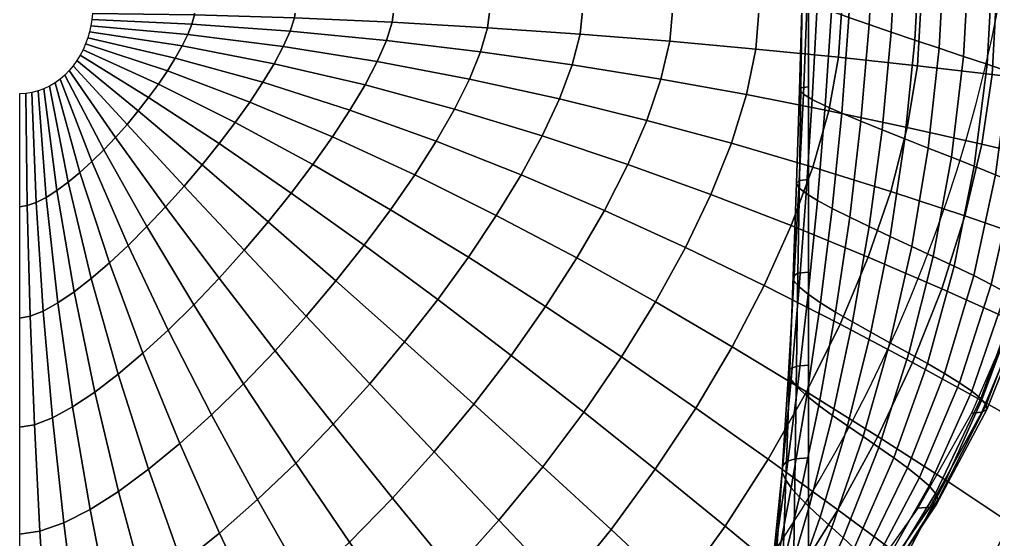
# Model space of a CAD drawing. Extents: x -0.04 to 0.34, y -0.083 to 0.58.
# Drawn here: x 0.1502 to 0.2768, y 0.0729 to 0.1404 of the extents above; entities that cross this region are included whole.
import ezdxf

# ---------------------------------------------------------------- set-up
doc = ezdxf.new("R2010")
doc.units = 0
doc.header["$MEASUREMENT"] = 0
doc.layers.get('0').update_dxf_attribs({"linetype": 'CONTINUOUS'})

msp = doc.modelspace()

# ---------------------------------------------------------------- linework, layer by layer
at = {"extrusion": (1, -1.08138606294658e-16, 2.740087605879075e-15)}
msp.add_line((0.2527498471878847, 0.02333333333333498, 0.0233333333333352), (0.2527498471878847, 0.4974698626853622, 0.0233333333333352), dxfattribs=at)
at = {"extrusion": (1, 1.08138606294658e-16, -2.740087605879075e-15)}
msp.add_line((0.2527498471878847, 0.4974698626853624, 0.02333333333333465), (0.2527498471878847, 0.02333333333333509, 0.02333333333333465), dxfattribs=at)
msp.add_arc((0.08631004326650499, 0.1793837519238337, 0.2056398495302182), 0.1947048049728559, 306.7291163854354, 31.25887344087012)

# ---------------------------------------------------------------- meshes
mesh = msp.add_polymesh((5, 9))
for k, corner in enumerate([(0.2547318559457062, 0.166771014739826, 0.05979463657271405), (0.2543846927310168, 0.1545114730359054, 0.05979463657271428), (0.2538784925213269, 0.1422593198005098, 0.0597946365727145), (0.2532220258915239, 0.1300301679890758, 0.05979463657271483), (0.2524256645313531, 0.1178393854728648, 0.05979463657271517), (0.2515013474505116, 0.1057019312916195, 0.05979463657271539), (0.2504625304836753, 0.09363219626239283, 0.05979463657271561), (0.2493241196334919, 0.08164384964288718, 0.05979463657271594), (0.2481023889617811, 0.06974969348313514, 0.05979463657271628), (0.2533237609574771, 0.1671990202070237, 0.05067931076286997), (0.2529994745123579, 0.1550312331945418, 0.0506793107628703), (0.2525798010725631, 0.14286776204228, 0.05067931076287052), (0.2520723518152503, 0.1307177268179574, 0.05067931076287074), (0.251485673184189, 0.1185901044271425, 0.05067931076287119), (0.2508292271489858, 0.1064936329627617, 0.05067931076287141), (0.2501133617092233, 0.09443671859919955, 0.05067931076287174), (0.249349271957794, 0.08242734602304669, 0.05067931076287208), (0.248548952118309, 0.07047299335487472, 0.05067931076287241), (0.2524711572380665, 0.167523116832474, 0.04156398495302588), (0.2522086517571885, 0.1554248088059949, 0.04156398495302621), (0.2518998670853489, 0.1433284899825801, 0.04156398495302654), (0.2515506260696327, 0.1312383638502319, 0.04156398495302677), (0.2511671826265097, 0.1191585679127515, 0.0415639849530271), (0.2507562126432062, 0.1070931296039157, 0.04156398495302743), (0.2503248003829041, 0.09504592337446938, 0.04156398495302766), (0.2498804205386239, 0.08302062940917898, 0.04156398495302799), (0.2494309161270095, 0.07102069441382208, 0.04156398495302832), (0.2522534006830201, 0.1677284604959273, 0.03244865914318179), (0.2520971381031499, 0.1556741735063811, 0.03244865914318201), (0.2519270844827629, 0.1436204015783427, 0.03244865914318235), (0.2517465555590506, 0.1315682331149554, 0.03244865914318268), (0.2515589786853847, 0.1195187394341679, 0.03244865914318301), (0.2513678904754222, 0.1074729633536544, 0.03244865914318323), (0.2511769332830225, 0.09543190807941138, 0.03244865914318357), (0.2509898505554857, 0.08339652651642293, 0.0324486591431839), (0.2508104811096212, 0.07136771111529244, 0.03244865914318412), (0.2527498471878835, 0.1678002070771337, 0.02333333333333765), (0.2527498471878834, 0.1557613009318172, 0.02333333333333792), (0.2527498471878833, 0.1437223947865006, 0.02333333333333826), (0.2527498471878833, 0.1316834886411841, 0.02333333333333854), (0.2527498471878833, 0.1196445824958675, 0.02333333333333887), (0.2527498471878832, 0.107605676350551, 0.02333333333333915), (0.2527498471878832, 0.0955667702052343, 0.02333333333333948), (0.2527498471878831, 0.08352786405991774, 0.02333333333333981), (0.2527498471878831, 0.07148895791460125, 0.02333333333334009)]):
    mesh.set_mesh_vertex(divmod(k, 9), corner)
mesh = msp.add_polymesh((9, 9))
for k, corner in enumerate([(0.2764715940635485, 0.1613875471292929, 0.1327172430514659), (0.2766750386489454, 0.1479739117342118, 0.1327172430514659), (0.2759360219578014, 0.1346063121814794, 0.1327172430514661), (0.2742607298797983, 0.1213820291934313, 0.1327172430514661), (0.2716653244818108, 0.1083968164294641, 0.1327172430514663), (0.2681757334396445, 0.09574388021412994, 0.1327172430514663), (0.2638273354155111, 0.08351288640752719, 0.1327172430514665), (0.2586645447335992, 0.07178900499995589, 0.1327172430514665), (0.2527402997790938, 0.06065200261084858, 0.1327172430514668), (0.2734763811644089, 0.1621124350014833, 0.1236019172416219), (0.2735915476774596, 0.1488541991705152, 0.1236019172416221), (0.2728694520474673, 0.1356367952845933, 0.1236019172416221), (0.271316917715936, 0.1225465074411904, 0.1236019172416223), (0.2689496165932611, 0.1096682652942235, 0.1236019172416224), (0.2657918822931298, 0.09708473911381027, 0.1236019172416226), (0.2618764310749652, 0.0848754589201538, 0.1236019172416228), (0.2572439934678219, 0.07311596707733592, 0.1236019172416228), (0.2519428605008435, 0.06187701337628054, 0.123601917241623), (0.2704018123697238, 0.1628521669939232, 0.1144865914317779), (0.2704231430683325, 0.149752512970702, 0.114486591431778), (0.2697144882140546, 0.1366883804307745, 0.1144865914317781), (0.2682833986476942, 0.1237348316598934, 0.1144865914317784), (0.2661451228776422, 0.1109657506545069, 0.1144865914317786), (0.2633224446043657, 0.09845305587491754, 0.1144865914317787), (0.2598454399561146, 0.08626593394157145, 0.1144865914317788), (0.2557511570225406, 0.07447010243957697, 0.1144865914317789), (0.2510832211008543, 0.06312710968639718, 0.1144865914317791), (0.2673272435750387, 0.1635918989863633, 0.1053712656219339), (0.2672547384592053, 0.1506508267708888, 0.1053712656219341), (0.2665595243806421, 0.1377399655769556, 0.1053712656219343), (0.2652498795794525, 0.1249231558785964, 0.1053712656219344), (0.2633406291620232, 0.1122632360147904, 0.1053712656219346), (0.2608530069156015, 0.09982137263602481, 0.1053712656219347), (0.257814448837264, 0.08765640896298921, 0.1053712656219351), (0.2542583205772593, 0.07582423780181802, 0.1053712656219352), (0.2502235817008651, 0.06437720599651375, 0.1053712656219353), (0.2643320306758991, 0.1643167868585537, 0.09625593981208996), (0.2641712474877195, 0.1515311142071921, 0.09625593981209019), (0.2634929544703079, 0.1387704486800695, 0.09625593981209041), (0.2623060674155902, 0.1260876341263555, 0.09625593981209063), (0.2606249212734735, 0.1135346848795498, 0.09625593981209085), (0.2584691557690869, 0.1011622315357051, 0.09625593981209096), (0.2558635444967181, 0.08901898147561582, 0.09625593981209118), (0.252837769311482, 0.07715119987919794, 0.0962559398120914), (0.2494261424226148, 0.06560221676194572, 0.09625593981209163), (0.2614955295678504, 0.1650119864902447, 0.08714061400224599), (0.2612575837915164, 0.1523753489157289, 0.08714061400224621), (0.2606031724061308, 0.139758727697049, 0.08714061400224643), (0.2595416690604868, 0.1272044204322269, 0.08714061400224654), (0.2580867850390624, 0.114754060753261, 0.08714061400224687), (0.2562564777070711, 0.1024481747125317, 0.0871406140022471), (0.2540728137127815, 0.09032574897066048, 0.08714061400224732), (0.2515617884047126, 0.07842381538685594, 0.08714061400224754), (0.2487531033878423, 0.06677705643800852, 0.08714061400224776), (0.2588970961464385, 0.1656626537611869, 0.07802528819240201), (0.2585986610082374, 0.1531655045326156, 0.07802528819240223), (0.2579785721111893, 0.140683700584827, 0.07802528819240245), (0.2570463914185216, 0.1282496688252667, 0.07802528819240268), (0.2558150062858591, 0.1158953271404, 0.0780252881924029), (0.2543005592718036, 0.1036517443050775, 0.07802528819240312), (0.2525223432637591, 0.09154880893933226, 0.07802528819240334), (0.2505026630364551, 0.07961491103993079, 0.07802528819240356), (0.2482666647182866, 0.06787663948001732, 0.0780252881924039), (0.2566160863072085, 0.1662539445511306, 0.06890996238255803), (0.2562793927755238, 0.1538835546939689, 0.06890996238255825), (0.2557075475085619, 0.1415242653003363, 0.06890996238255848), (0.2549099413940742, 0.1291995333345309, 0.06890996238255881), (0.2538983708409329, 0.1169324475454425, 0.06890996238255903), (0.252686987005534, 0.1047454824519158, 0.06890996238255925), (0.2512922199279554, 0.09266025887284002, 0.06890996238255959), (0.2497326783862135, 0.08069731355356158, 0.06890996238255981), (0.2480290265356865, 0.06887588034328779, 0.06890996238256003), (0.2547318559457062, 0.166771014739826, 0.05979463657271405), (0.2543846927310168, 0.1545114730359054, 0.05979463657271428), (0.2538784925213269, 0.1422593198005098, 0.0597946365727145), (0.2532220258915239, 0.1300301679890758, 0.05979463657271483), (0.2524256645313531, 0.1178393854728648, 0.05979463657271517), (0.2515013474505116, 0.1057019312916195, 0.05979463657271539), (0.2504625304836753, 0.09363219626239283, 0.05979463657271561), (0.2493241196334919, 0.08164384964288718, 0.05979463657271594), (0.2481023889617811, 0.06974969348313514, 0.05979463657271628)]):
    mesh.set_mesh_vertex(divmod(k, 9), corner)
mesh = msp.add_polymesh((9, 9))
for k, corner in enumerate([(0.2880537775515642, 0.1579041269107129, 0.2056398495302182), (0.2880964389487815, 0.1437437250095868, 0.2056398495302184), (0.2866791292402259, 0.1296543660750483, 0.2056398495302184), (0.2838169501075051, 0.1157861746786027, 0.2056398495302184), (0.279540398567401, 0.1022869188131463, 0.2056398495302184), (0.2738950420208481, 0.08930043539928417, 0.2056398495302184), (0.2669410327243459, 0.07696509767790871, 0.2056398495302184), (0.258752466857198, 0.06541234081923608, 0.2056398495302181), (0.2494165950138254, 0.05476526145819305, 0.2056398495302184), (0.2885502240564275, 0.1579758734919193, 0.1965245237203742), (0.288749148033515, 0.1438308524350229, 0.1965245237203742), (0.2875018919453465, 0.1297563592832063, 0.1965245237203742), (0.2848202417363379, 0.1159014302048314, 0.1965245237203742), (0.2807312670698995, 0.1024127618748459, 0.1965245237203742), (0.2752769987333091, 0.08943314839618077, 0.1965245237203742), (0.2685139466292066, 0.07709995980373174, 0.1965245237203743), (0.2605124634895956, 0.0655436783627309, 0.1965245237203742), (0.2513559610920874, 0.05488650825750191, 0.1965245237203742), (0.2883324675013811, 0.1581812171553725, 0.18740919791053), (0.2886376343794764, 0.1440802171354091, 0.18740919791053), (0.2875291093427603, 0.1300482708789688, 0.1874091979105301), (0.2850161712257557, 0.1162312994695549, 0.1874091979105301), (0.2811230631287746, 0.1027729333962623, 0.1874091979105301), (0.2758886765655251, 0.08981298214591943, 0.1874091979105301), (0.269366079529325, 0.07748594450867363, 0.1874091979105302), (0.2616218935064573, 0.06591957546997496, 0.1874091979105301), (0.2527355260746991, 0.05523352495897221, 0.1874091979105301), (0.2874798637819706, 0.1585053137808228, 0.178293872100686), (0.287846811624307, 0.1444737927468622, 0.178293872100686), (0.2868491753555462, 0.1305089988192689, 0.178293872100686), (0.2844944454801381, 0.1167519365018294, 0.178293872100686), (0.2808045725710954, 0.1033413968818714, 0.178293872100686), (0.2758156620597455, 0.09041247878707342, 0.1782938721006861), (0.2695775182030059, 0.07809514928394345, 0.1782938721006862), (0.2621530420872872, 0.06651285885610725, 0.1782938721006861), (0.2536174900833995, 0.05578122601791952, 0.1782938721006862), (0.2860717687937414, 0.1589333192480205, 0.1691785462908419), (0.2864615934056481, 0.1449935529054986, 0.169178546290842), (0.2855504839067823, 0.1311174410610392, 0.169178546290842), (0.2833447714038645, 0.117439495330711, 0.169178546290842), (0.2798645812239312, 0.1040921158361491, 0.169178546290842), (0.2751435417582198, 0.09120418045821566, 0.1691785462908421), (0.2692283494285538, 0.07889967162075029, 0.1691785462908422), (0.2621781944115893, 0.06729635523626665, 0.1691785462908421), (0.2540640532399275, 0.05650452588965915, 0.1691785462908422), (0.2841875384322391, 0.159450389436716, 0.1600632204809979), (0.2845668933611412, 0.1456214712474352, 0.1600632204809979), (0.2837214289195474, 0.1318524955612125, 0.160063220480998), (0.2816568559013142, 0.1182701299852559, 0.160063220480998), (0.2783918749143514, 0.1049990537635713, 0.160063220480998), (0.2739579022031973, 0.09216062929791935, 0.1600632204809981), (0.2683986599842736, 0.0798716090103031, 0.1600632204809982), (0.2617696356588676, 0.06824289132559236, 0.1600632204809981), (0.2541374156660219, 0.05737833902950651, 0.1600632204809982), (0.2819065285930091, 0.1600416802266597, 0.1509478946711538), (0.2822476251284275, 0.1463395214087885, 0.150947894671154), (0.28145040431692, 0.1326930602767218, 0.150947894671154), (0.2795204058768668, 0.1192199944945201, 0.150947894671154), (0.2764752394694253, 0.1060361741686139, 0.1509478946711542), (0.2723443299369277, 0.09325436744475757, 0.1509478946711543), (0.26716853664847, 0.08098305894381075, 0.1509478946711543), (0.260999651008626, 0.06932529383922315, 0.1509478946711544), (0.2538997774834219, 0.05837757989277692, 0.1509478946711545), (0.2793080951715972, 0.1606923474976019, 0.1418325688613098), (0.2795887023451485, 0.1471296770256751, 0.14183256886131), (0.2788258040219784, 0.1336180331644998, 0.1418325688613101), (0.2770251282349017, 0.1202652428875599, 0.1418325688613101), (0.2742034607162219, 0.1071774405557528, 0.1418325688613103), (0.2703884115016603, 0.09445793703730343, 0.1418325688613103), (0.2656180661994476, 0.08220611891248253, 0.1418325688613104), (0.2599405256403686, 0.07051638949229799, 0.1418325688613104), (0.2534133388138662, 0.05947716293478583, 0.1418325688613106), (0.2764715940635485, 0.1613875471292929, 0.1327172430514659), (0.2766750386489454, 0.1479739117342118, 0.1327172430514659), (0.2759360219578014, 0.1346063121814794, 0.1327172430514661), (0.2742607298797983, 0.1213820291934313, 0.1327172430514661), (0.2716653244818108, 0.1083968164294641, 0.1327172430514663), (0.2681757334396445, 0.09574388021412994, 0.1327172430514663), (0.2638273354155111, 0.08351288640752719, 0.1327172430514665), (0.2586645447335992, 0.07178900499995589, 0.1327172430514665), (0.2527402997790938, 0.06065200261084858, 0.1327172430514668)]):
    mesh.set_mesh_vertex(divmod(k, 9), corner)
mesh = msp.add_polymesh((5, 9))
for k, corner in enumerate([(0.1593078981576588, 0.1388062007318001, 0.1198849837569019), (0.1713427719146681, 0.1369961454822801, 0.1244625359172311), (0.1832923573692267, 0.1346807889071371, 0.1297425693305514), (0.1951070582094643, 0.1319226400445139, 0.1357104419854248), (0.2067380318298773, 0.1287841398190543, 0.1423496068432211), (0.218137279326401, 0.1253276519098521, 0.149641657770423), (0.229257733126034, 0.1216154538106011, 0.1575663806260121), (0.2400533420053542, 0.1177097281041963, 0.1661018093620014), (0.2504791532595421, 0.1136725539734946, 0.1752242869812485), (0.1594832124051354, 0.1396033146436964, 0.1198849837569019), (0.172062655799594, 0.138470646880924, 0.1244811716004993), (0.1844849988851938, 0.1369025048077741, 0.1297786822549582), (0.1967057730130438, 0.1349509921521872, 0.1357627576193236), (0.2086812996220935, 0.1326681728546519, 0.1424167283952609), (0.2203687845782743, 0.1301060657338555, 0.1497220605533106), (0.2317264100340156, 0.1273166392646112, 0.1576584069937959), (0.2427134235506115, 0.1243518064810487, 0.1662036642583055), (0.2532902242335469, 0.1212634200177563, 0.175334034133576), (0.159608354740813, 0.1404098324219654, 0.1198849837569019), (0.1725991118276638, 0.139818052316208, 0.1244952830138411), (0.1853764387445168, 0.1388957224050571, 0.1298060278797979), (0.1978999665263544, 0.1376812839494697, 0.1358023723478828), (0.2101301438449761, 0.1362131598721523, 0.1424675545416033), (0.2220283346375805, 0.1345297522989333, 0.1497829435854391), (0.2335569131692632, 0.1326694401518795, 0.1577280917000369), (0.2446793562629209, 0.1306705768001495, 0.1662807913763162), (0.2553603324379681, 0.1285714877744313, 0.1754171374685756), (0.1596834041343576, 0.1412225457631335, 0.1198849837569019), (0.1729341805943634, 0.141015026507185, 0.1245042238329814), (0.1859347496010447, 0.1406208258470818, 0.1298233537337041), (0.1986474605180464, 0.1400611298364132, 0.135827471756054), (0.2110354978005276, 0.1393571197804728, 0.1424997573671483), (0.2230629807078904, 0.1385299715996473, 0.1498215183309864), (0.2346950603956486, 0.1376008552062074, 0.1577722430788003), (0.2458980141142291, 0.1365909338960447, 0.1663296581762772), (0.256639336250603, 0.1355213637568762, 0.1754697907266287), (0.1597084142881736, 0.1420383348186409, 0.1198849837569019), (0.1730498739481521, 0.1420383348186409, 0.1245073477336447), (0.1861279654022677, 0.1420383348186409, 0.1298294073453097), (0.1989060223314681, 0.1420383348186409, 0.1358362414287884), (0.2113482196068437, 0.1420383348186409, 0.1425110089567966), (0.2234196737305541, 0.1420383348186409, 0.1498349962541294), (0.2350865406367511, 0.1420383348186409, 0.1577876694641513), (0.2463161105783123, 0.1420383348186409, 0.1663467321184322), (0.2570768998333402, 0.1420383348186409, 0.1754881876481172)]):
    mesh.set_mesh_vertex(divmod(k, 9), corner)
mesh = msp.add_polymesh((5, 9))
for k, corner in enumerate([(0.2504791532595421, 0.1136725539734946, 0.1752242869812485), (0.2604913917915484, 0.1095658989693591, 0.1849085311832041), (0.2700475358996742, 0.1054516110564665, 0.195127704515247), (0.2791063895510726, 0.101391410956676, 0.2058534888347391), (0.2876281509385462, 0.09744688480900465, 0.2170561638749819), (0.2955744771284302, 0.09367947716447733, 0.2287046896968611), (0.302908544618316, 0.09015048433327766, 0.2407667927971911), (0.3095951056348294, 0.08692104810076029, 0.2532090556346175), (0.3156005400136189, 0.0840521498279505, 0.2659970093244677), (0.2532902242335469, 0.1212634200177563, 0.175334034133576), (0.2634184456393117, 0.1181032673012103, 0.1850240899759751), (0.2730610352212517, 0.1149230659034568, 0.1952468475716232), (0.2821823300917171, 0.1117744590696066, 0.2059738403345487), (0.2907481288881043, 0.1087090114302744, 0.2171751986331832), (0.2987257595412992, 0.1057782049096267, 0.2288197330239958), (0.3060841427565258, 0.1030334348392252, 0.2408750211601814), (0.3127938510286239, 0.1005260062873277, 0.2533074981330705), (0.3188271630262872, 0.0983071306127894, 0.2660825499943693), (0.2553603324379681, 0.1285714877744313, 0.1754171374685756), (0.2655657877079672, 0.1264104685506442, 0.1851115940329289), (0.2752630277966118, 0.1242257824084281, 0.1953370657241393), (0.2844207965415742, 0.1220556583697385, 0.2060649735511677), (0.2930093502663878, 0.1199382892226921, 0.2172653347795668), (0.3010005279118556, 0.117911829635559, 0.2289068467572596), (0.3083678167303677, 0.1160143943656153, 0.2409569744292665), (0.315086413358934, 0.1142840565672973, 0.2533820412966388), (0.3211332800997109, 0.1127588462038764, 0.2661473235652195), (0.256639336250603, 0.1355213637568762, 0.1754697907266287), (0.266887825957493, 0.1344132930943809, 0.185167035534663), (0.2766136711244911, 0.1332878618776998, 0.1953942268436724), (0.2857885284556463, 0.1321662012056819, 0.2061227144441399), (0.2943855994290148, 0.1310694327951996, 0.217322443941016), (0.3023797019252237, 0.1300186684928077, 0.228962040954671), (0.3097473373242046, 0.1290350098109647, 0.2410088990196029), (0.3164667528820047, 0.1281395474899651, 0.2534292709346249), (0.3225179992127723, 0.1273533610866766, 0.2661883633085827), (0.2570768998333402, 0.1420383348186409, 0.1754881876481172), (0.2673387389743256, 0.1420383348186409, 0.1851864066617749), (0.2770728574524977, 0.1420383348186409, 0.1954141988010997), (0.2862519642602147, 0.1420383348186409, 0.2061428889730098), (0.2948503244452481, 0.1420383348186409, 0.2173423977444139), (0.3028438312624371, 0.1420383348186409, 0.2289813256742485), (0.3102100737604328, 0.1420383348186409, 0.2410270413463469), (0.3169283996140411, 0.1420383348186409, 0.2534457728563309), (0.3229799730259953, 0.1420383348186409, 0.2662027024960228)]):
    mesh.set_mesh_vertex(divmod(k, 9), corner)
mesh = msp.add_polymesh((9, 9))
for k, corner in enumerate([(0.1561035887452385, 0.1332164100409672, 0.1198849837569019), (0.1611512068270121, 0.1234972567743127, 0.1242281356467591), (0.1667604955485585, 0.113532435747232, 0.1292883397148929), (0.1728458398935453, 0.1033888987743932, 0.1350524141278301), (0.1793219209445705, 0.0931331732709737, 0.1415053496337493), (0.1861037512383679, 0.08283130535294814, 0.1486303487787281), (0.1931067091917321, 0.0725488041349569, 0.1564088697803602), (0.2002465725016503, 0.06235058736435595, 0.1648206749437485), (0.2074395504259877, 0.0523009285267253, 0.173843883493012), (0.1566760169092659, 0.1337980574292528, 0.1198849837569019), (0.1626838921094776, 0.1251203117410518, 0.1242596978155313), (0.1692024821149556, 0.1161180712904606, 0.1293495020666337), (0.176147004336323, 0.1068625637969653, 0.1351410180626992), (0.1834330339003095, 0.0974246405547341, 0.1416190294877821), (0.1909765463622566, 0.08787472596485224, 0.1487665222780694), (0.1986939592959625, 0.07828276812976775, 0.1565647294668381), (0.2065021726442614, 0.06871819063287643, 0.1649931806351769), (0.2143186077172155, 0.05924984562322799, 0.1740297558377057), (0.1572009234383021, 0.1344229480960599, 0.1198849837569019), (0.164180558903188, 0.126812251777632, 0.1242919063085787), (0.1716037138611577, 0.1188046562520462, 0.1294119168897411), (0.1793881436420162, 0.110474859731241, 0.1352314364126169), (0.1874520241706404, 0.1018972329584138, 0.1417350372569144), (0.1957140021874418, 0.09314577530391932, 0.1489054843132333), (0.204093244148828, 0.08429407178523163, 0.1567237808192508), (0.2125094836705695, 0.07541525111790803, 0.1651692188663614), (0.2208830673810496, 0.06658194490193758, 0.1742194344420175), (0.1576770624134903, 0.1350857688432192, 0.1198849837569019), (0.1656217404125211, 0.1285473467629188, 0.1243241148016261), (0.173930233714913, 0.1215493500959026, 0.1294743317128487), (0.1825242254449371, 0.1141688665393172, 0.1353218547625345), (0.1913258822008992, 0.1064827052781439, 0.1418510450260468), (0.2002579117835624, 0.09856735964476093, 0.1490444463483974), (0.2092436194072265, 0.09049897056442213, 0.1568828321716635), (0.2182069622358805, 0.08235329087760035, 0.1653452570975459), (0.2270726020915086, 0.07420565062797846, 0.1744091130463294), (0.1581036325647379, 0.1357815410075129, 0.1198849837569019), (0.1669884757402958, 0.130300247192132, 0.1243556769703982), (0.1761487658032171, 0.1243098247904546, 0.1295354940645895), (0.1855111752582277, 0.1178883848486258, 0.1354104586974037), (0.1950029217012642, 0.1111138078747966, 0.1419647248800796), (0.2045518329051979, 0.1040637129306361, 0.1491806198477386), (0.2140864101948286, 0.09681542737338522, 0.1570386918581414), (0.2235358899334925, 0.0894459573237365, 0.1655177627889744), (0.232830302948871, 0.08203195893302095, 0.1745949853910231), (0.1584801633523323, 0.1365056293005884, 0.1198849837569019), (0.1682621802781792, 0.1320459942357723, 0.12438594649062), (0.1782265409333935, 0.1270442783564596, 0.1295941514735968), (0.1883056310739571, 0.1215779550063287, 0.1354954338021758), (0.1984324406406717, 0.1157243130004237, 0.1420737489039131), (0.208540635900856, 0.1095604318851906, 0.1493112162754345), (0.218564629693854, 0.1031631577192271, 0.1571881682127499), (0.2284396495834378, 0.09660907943500097, 0.1656832034008903), (0.2381018037259953, 0.08997450584035849, 0.17477324521648), (0.1588064196073933, 0.1372537279308126, 0.1198849837569019), (0.1694245372110717, 0.1337600039496187, 0.1244142770380163), (0.1801311505011379, 0.1297114136051329, 0.1296490514685041), (0.1908647379323679, 0.1251828271811133, 0.1355749656618023), (0.2015644374526103, 0.1202489734948207, 0.1421757891824475), (0.2121701252484705, 0.1149844209304478, 0.1494334470956623), (0.2226224924212359, 0.1094635588717445, 0.1573280695695543), (0.2328631193780757, 0.1037605795800298, 0.1658380463935376), (0.2428345477299352, 0.09794946056270049, 0.1749400862630822), (0.1590823243687066, 0.1380218320915525, 0.1198849837569019), (0.1704574097245318, 0.1354180348353415, 0.1244400222883117), (0.1818304282758601, 0.1322703944575168, 0.1296989415779445), (0.1931459816916348, 0.1286488999403506, 0.1356472398612348), (0.2043493813949835, 0.124623437932134, 0.1422685178005835), (0.215386733310248, 0.1202637790271457, 0.1495445237725994), (0.2262050203825135, 0.1156395643343873, 0.1574552042626199), (0.2367521826382893, 0.1108202923685127, 0.16597875922716), (0.2469771945628694, 0.10587530629556, 0.175091702271211), (0.1593078981576588, 0.1388062007318001, 0.1198849837569019), (0.1713427719146681, 0.1369961454822801, 0.1244625359172311), (0.1832923573692267, 0.1346807889071371, 0.1297425693305514), (0.1951070582094643, 0.1319226400445139, 0.1357104419854248), (0.2067380318298773, 0.1287841398190543, 0.1423496068432211), (0.218137279326401, 0.1253276519098521, 0.149641657770423), (0.229257733126034, 0.1216154538106011, 0.1575663806260121), (0.2400533420053542, 0.1177097281041963, 0.1661018093620014), (0.2504791532595421, 0.1136725539734946, 0.1752242869812485)]):
    mesh.set_mesh_vertex(divmod(k, 9), corner)
mesh = msp.add_polymesh((9, 9))
for k, corner in enumerate([(0.1502084142881735, 0.1307883348186409, 0.1198849837569019), (0.1502084142881735, 0.1161152937252303, 0.1240764648835126), (0.1502084142881735, 0.1016695226087447, 0.1289944264341725), (0.1502084142881735, 0.08748696584959137, 0.1346266313964454), (0.1502084142881735, 0.0736029128906932, 0.1409590655570322), (0.1502084142881735, 0.06005191042928915, 0.1479759723723373), (0.1502084142881735, 0.04686767645685497, 0.1556598921743503), (0.1502084142881735, 0.0340830163610335, 0.1639917056142907), (0.1502084142881735, 0.02172974129833283, 0.1729506812359179), (0.1510233090516978, 0.1308297996077707, 0.1198849837569019), (0.1512227988566582, 0.1162576146026149, 0.1240795887841761), (0.15161173331147, 0.1019007668042133, 0.1290004800457783), (0.1521685850220596, 0.08779608278097473, 0.1346354010691799), (0.1528718326929822, 0.07397973891212106, 0.1409703171466806), (0.1536999618556181, 0.06048717421609573, 0.1479894502954803), (0.1546314655772283, 0.0473530050136961, 0.1556753185597013), (0.1556448451488882, 0.03461094163826517, 0.1640087795564457), (0.1567186107503512, 0.02229370740018477, 0.1729690781574064), (0.151829847513086, 0.130953406052871, 0.1198849837569019), (0.1523901193051732, 0.1166705574215403, 0.1240885296033163), (0.1532906854001451, 0.102570158477403, 0.1290178058996844), (0.1544918892952192, 0.08869142012825759, 0.1346605004773511), (0.1559540980409351, 0.07507291668266736, 0.1410025199722256), (0.1576377050535037, 0.06175250050039005, 0.1480280250410275), (0.1595031328532313, 0.04876721843918141, 0.1557194699384647), (0.1615108357213496, 0.03615323030587292, 0.1640576463564067), (0.1636213022677938, 0.02394572951463192, 0.1730217314154595), (0.1526200422874354, 0.1311568608152591, 0.1198849837569019), (0.1536832387499272, 0.1173318279086824, 0.1241026410166582), (0.155200985613224, 0.1036394835273147, 0.1290451515245242), (0.1571187720629637, 0.09012256340830072, 0.1347001152059102), (0.159382138387086, 0.07682318813875155, 0.141053346118568), (0.1619366820776185, 0.06378278068189513, 0.1480889080731562), (0.1647280637720814, 0.05104198563907203, 0.1557891546447057), (0.1677020130178593, 0.03864059044847212, 0.1641347734744174), (0.1708043338433665, 0.02661744871669147, 0.1731048347504591), (0.1533865898281651, 0.1314365615101198, 0.1198849837569019), (0.1550757983134366, 0.1182176424171753, 0.1241212766999264), (0.1572993965313064, 0.1050685223699201, 0.1290812644489308), (0.1599911511817032, 0.0920362780724917, 0.1347524308398091), (0.16308491644833, 0.0791673994050417, 0.1411204676706078), (0.1665146444445227, 0.06650771074758954, 0.1481693108560437), (0.1702143953845424, 0.05410229395979038, 0.1558811810124895), (0.1741183474517996, 0.04199541320826472, 0.1642366283707214), (0.1781608063363261, 0.03023044182853618, 0.1732145819027865), (0.1541230911980869, 0.1317878790487843, 0.1198849837569019), (0.156542468358049, 0.1193030491720461, 0.1241437903288458), (0.159544066675738, 0.1068154825271208, 0.1291248922015377), (0.1630528934343694, 0.09437711783066649, 0.1348156329639991), (0.1669940873531182, 0.08203934119584155, 0.1412015567132455), (0.1712929342810144, 0.06985291204413158, 0.1482664448538674), (0.1758748824783363, 0.0578678905765353, 0.1559923573758817), (0.180665557442665, 0.04613356698456728, 0.1643596785055628), (0.1855907762380203, 0.03469839257722218, 0.1733471666128241), (0.1548241649876488, 0.1322054756626698, 0.1198849837569019), (0.1580590769330568, 0.1205622900967012, 0.1241695355791412), (0.161894703400414, 0.1088374858191348, 0.1291747823109782), (0.1662500575698698, 0.09708810971015569, 0.1348879071634315), (0.1710443343186448, 0.08537069517896057, 0.1412942853313814), (0.1761969319162698, 0.0737411933221297, 0.1483775215308045), (0.1816274731495875, 0.06225490553092539, 0.1561194920689473), (0.1872558258182846, 0.05096641771520471, 0.1645003913391853), (0.1930021225434951, 0.03992953630761531, 0.1734987826209529), (0.1554854596742288, 0.1326836119166719, 0.1198849837569019), (0.1596026238416071, 0.1219691501184588, 0.1241978661265373), (0.1643125918460061, 0.1110910387130668, 0.1292296823058854), (0.1695309209710312, 0.1001114154481793, 0.134967439023058), (0.1751734055056089, 0.08909194766263284, 0.1413963256099159), (0.1811561050432207, 0.07809376921817468, 0.1484997523510322), (0.1873953720373105, 0.0671774187586387, 0.1562593934257517), (0.193807878535625, 0.05640277945015559, 0.1646552343318325), (0.2003106420185164, 0.0458290203523426, 0.1736656236675551), (0.1561035887452385, 0.1332164100409672, 0.1198849837569019), (0.1611512068270121, 0.1234972567743127, 0.1242281356467591), (0.1667604955485585, 0.113532435747232, 0.1292883397148929), (0.1728458398935453, 0.1033888987743932, 0.1350524141278301), (0.1793219209445705, 0.0931331732709737, 0.1415053496337493), (0.1861037512383679, 0.08283130535294814, 0.1486303487787281), (0.1931067091917321, 0.0725488041349569, 0.1564088697803602), (0.2002465725016503, 0.06235058736435595, 0.1648206749437485), (0.2074395504259877, 0.0523009285267253, 0.173843883493012)]):
    mesh.set_mesh_vertex(divmod(k, 9), corner)
mesh = msp.add_polymesh((9, 9))
for k, corner in enumerate([(0.2074395504259877, 0.0523009285267253, 0.173843883493012), (0.2146023148542347, 0.04246340555444905, 0.1834550286799105), (0.2216520300811975, 0.03290085126598608, 0.1936291190200175), (0.2285063812001609, 0.02367530565915898, 0.2043397034960928), (0.2350836010359128, 0.01484797017716022, 0.2155589405579524), (0.2413024955421308, 0.006479164061075293, 0.2272576707382201), (0.2470824675919137, -0.001371717102476522, 0.2394054926939139), (0.2523435390947666, -0.008646240535435501, 0.251970842474886), (0.2570063713780256, -0.01528697302670756, 0.2649210758117178), (0.2143186077172155, 0.05924984562322799, 0.1740297558377057), (0.2220612447285746, 0.0499459683220953, 0.1836507438607308), (0.2296486587652742, 0.04087413306459609, 0.1938309046588513), (0.2370000540891127, 0.03210121098575436, 0.204543535805019), (0.2440352966744539, 0.023693329456284, 0.2157605427784899), (0.2506749448907167, 0.01571583336902482, 0.2274525129049855), (0.2568402782436395, 0.008233248372367497, 0.2395887927537761), (0.2624533240947316, 0.00130924614214023, 0.2521375687872947), (0.2674368822840048, -0.004993388221620654, 0.2650659510503372), (0.2208830673810496, 0.06658194490193758, 0.1742194344420175), (0.2291349990558447, 0.05786624804502716, 0.1838504668609537), (0.237186981909902, 0.049339680521302, 0.1940368224268079), (0.2449614589287313, 0.04107315056056771, 0.204751542154401), (0.2523816511255504, 0.03313691935973595, 0.2159662733721443), (0.2593715936171111, 0.02560056740421701, 0.2276513450137327), (0.2658561694170703, 0.01853296248307346, 0.2397758463984819), (0.2717611408521619, 0.01200222947752816, 0.2523077092904012), (0.2770131785130852, 0.006075721997997663, 0.2652137930173924), (0.2270726020915086, 0.07420565062797846, 0.1744091130463294), (0.2357659561867987, 0.06613092340245408, 0.1840501898611765), (0.2442132457399898, 0.05820349380691092, 0.1942427401947646), (0.2523415423355873, 0.05049722615869201, 0.204959548503783), (0.2600788119009432, 0.0430854344736622, 0.2161720039657986), (0.267353956175424, 0.03604085382255451, 0.2278501771224798), (0.2740968515558884, 0.02943561312785881, 0.2399629000431877), (0.2802383852095772, 0.02334120946894758, 0.2524778497935077), (0.2857104883531585, 0.0178284839593712, 0.2653616349844477), (0.232830302948871, 0.08203195893302095, 0.1745949853910231), (0.2419005317314074, 0.07464971052120517, 0.1842459050419968), (0.2506783652449712, 0.06737508565501149, 0.1944445258335982), (0.2590965511960797, 0.06028352723316366, 0.2051633808127092), (0.2670888456151602, 0.05345002264322729, 0.2163736061863361), (0.2745900596108187, 0.04694908005186993, 0.2280450192892453), (0.2815361031660515, 0.04085470588753171, 0.2401462001030499), (0.2878640258536052, 0.03524038357153292, 0.2526445761059165), (0.2935120543563208, 0.03017905355054684, 0.265506510223067), (0.2381018037259953, 0.08997450584035849, 0.17477324521648), (0.2474881442698587, 0.08333544331704368, 0.1844336045840122), (0.2565367281080151, 0.07676757427172709, 0.1946380472141863), (0.2651866748138677, 0.07034623639315574, 0.2053588650407237), (0.2733782215976189, 0.06414640276704087, 0.2165669516606399), (0.2810527751291983, 0.05824266289816316, 0.2282318815720478), (0.2881529600824411, 0.05270920468690954, 0.240321992993225), (0.2946226642644175, 0.0476197974051018, 0.2528044740369296), (0.3004070802033819, 0.04304777571346086, 0.2656454520048147), (0.2428345477299352, 0.09794946056270049, 0.1749400862630822), (0.2524803494945592, 0.09210394747608519, 0.1846092806678202), (0.2617451934106255, 0.08629753760520598, 0.1948191722074057), (0.270574908177055, 0.08060346396153872, 0.2055418271473707), (0.2789165424402132, 0.0750946800383494, 0.2167479120155935), (0.2867184213608066, 0.06984384526153531, 0.2284067740289057), (0.2939301996018909, 0.06492331117217076, 0.2404865251288693), (0.3005029105894271, 0.06040510837514446, 0.2529541293958493), (0.3063890119072699, 0.05636093428635625, 0.2657754936012545), (0.2469771945628694, 0.10587530629556, 0.175091702271211), (0.2568301395774364, 0.1008737815652305, 0.1847689254740183), (0.266262281407111, 0.09588471396047926, 0.1949837686841335), (0.2752261321398393, 0.09097690809416226, 0.2057080930921946), (0.283675516785322, 0.08621896638135707, 0.2169123588780796), (0.2915656341529752, 0.08167927851479573, 0.2285657067178372), (0.2988531138782429, 0.07742601146960237, 0.2406360429251391), (0.3054960694373866, 0.07352710006220087, 0.2530901279919779), (0.3114541470021062, 0.07005023808688837, 0.2658936682839508), (0.2504791532595421, 0.1136725539734946, 0.1752242869812485), (0.2604913917915484, 0.1095658989693591, 0.1849085311832041), (0.2700475358996742, 0.1054516110564665, 0.195127704515247), (0.2791063895510726, 0.101391410956676, 0.2058534888347391), (0.2876281509385462, 0.09744688480900465, 0.2170561638749819), (0.2955744771284302, 0.09367947716447733, 0.2287046896968611), (0.302908544618316, 0.09015048433327766, 0.2407667927971911), (0.3095951056348294, 0.08692104810076029, 0.2532090556346175), (0.3156005400136189, 0.0840521498279505, 0.2659970093244677)]):
    mesh.set_mesh_vertex(divmod(k, 9), corner)
mesh = msp.add_polymesh((9, 5))
for k, corner in enumerate([(0.2570063713780256, -0.01528697302670756, 0.2649210758117178), (0.260992283775585, -0.02123751520342032, 0.2782225532078084), (0.2642232703718029, -0.0264425332297511, 0.2918407276130902), (0.2666220148536527, -0.03084778785445841, 0.3057402344500857), (0.2681119034294731, -0.03440016073483387, 0.3198849837569018), (0.2674368822840048, -0.004993388221620654, 0.2650659510503372), (0.2717145475869496, -0.01061278659190035, 0.2783400596779085), (0.275210729942794, -0.01548802593029452, 0.2919251139933728), (0.2778506723973322, -0.01955915405100295, 0.30578552396176), (0.2795604667100252, -0.02276721296912076, 0.3198849837569018), (0.2770131785130852, 0.006075721997997663, 0.2652137930173924), (0.2815398876589448, 0.0008199959402219736, 0.2784599724238467), (0.28526983200121, -0.003699214973709841, 0.2920112284223983), (0.2881325548005205, -0.007417021608575824, 0.3058317409037075), (0.2900585972171775, -0.0102693997277139, 0.3198849837569018), (0.2857104883531585, 0.0178284839593712, 0.2653616349844477), (0.2904461666046328, 0.01296759925634894, 0.278579885169785), (0.2943795273229937, 0.00882801875840955, 0.2920973428514239), (0.2974458038590069, 0.005478487542950772, 0.305877957845655), (0.2995813766490987, 0.002987015091146406, 0.3198849837569018), (0.2935120543563208, 0.03017905355054684, 0.265506510223067), (0.2984196266872943, 0.02574309468011404, 0.278697391639885), (0.3025274230138886, 0.02200430700552425, 0.2921817292317064), (0.3057773929991872, 0.01903389598291416, 0.3059232473573293), (0.3081127795842405, 0.01690245817983294, 0.3198849837569018), (0.3004070802033819, 0.04304777571346086, 0.2656454520048147), (0.3054527430787555, 0.03906602476048726, 0.2788100855583086), (0.3097075648867807, 0.03574696639982977, 0.2922626595145031), (0.3131208647460804, 0.03316254656043793, 0.3059666820084573), (0.3156433952581466, 0.03138422380092121, 0.3198849837569018), (0.3063890119072699, 0.05636093428635625, 0.2657754936012545), (0.3115424266993372, 0.05286214170896586, 0.2789155606492176), (0.3159185809628545, 0.04997972826711572, 0.2923384056510707), (0.3194744366281424, 0.04778432672342103, 0.3060073343687655), (0.3221685203321976, 0.04634619620432034, 0.3198849837569018), (0.3114541470021062, 0.07005023808688837, 0.2658936682839508), (0.3166885699970397, 0.06706287005212608, 0.2790114106367735), (0.3211621792351894, 0.06463218353710753, 0.2924072395926664), (0.3248394685187799, 0.06282510218763293, 0.3060442770079811), (0.3276866156057186, 0.06170827936869938, 0.3198849837569018), (0.3156005400136189, 0.0840521498279505, 0.2659970093244677), (0.3208929025161174, 0.08160460495122179, 0.2790952292451385), (0.3254419654503964, 0.07963905789482806, 0.2924674332905472), (0.3292192564766381, 0.07821597740895503, 0.3060765824958308), (0.3321980914912211, 0.07739565234488732, 0.3198849837569018)]):
    mesh.set_mesh_vertex(divmod(k, 5), corner)

doc.saveas('drawing.dxf')
